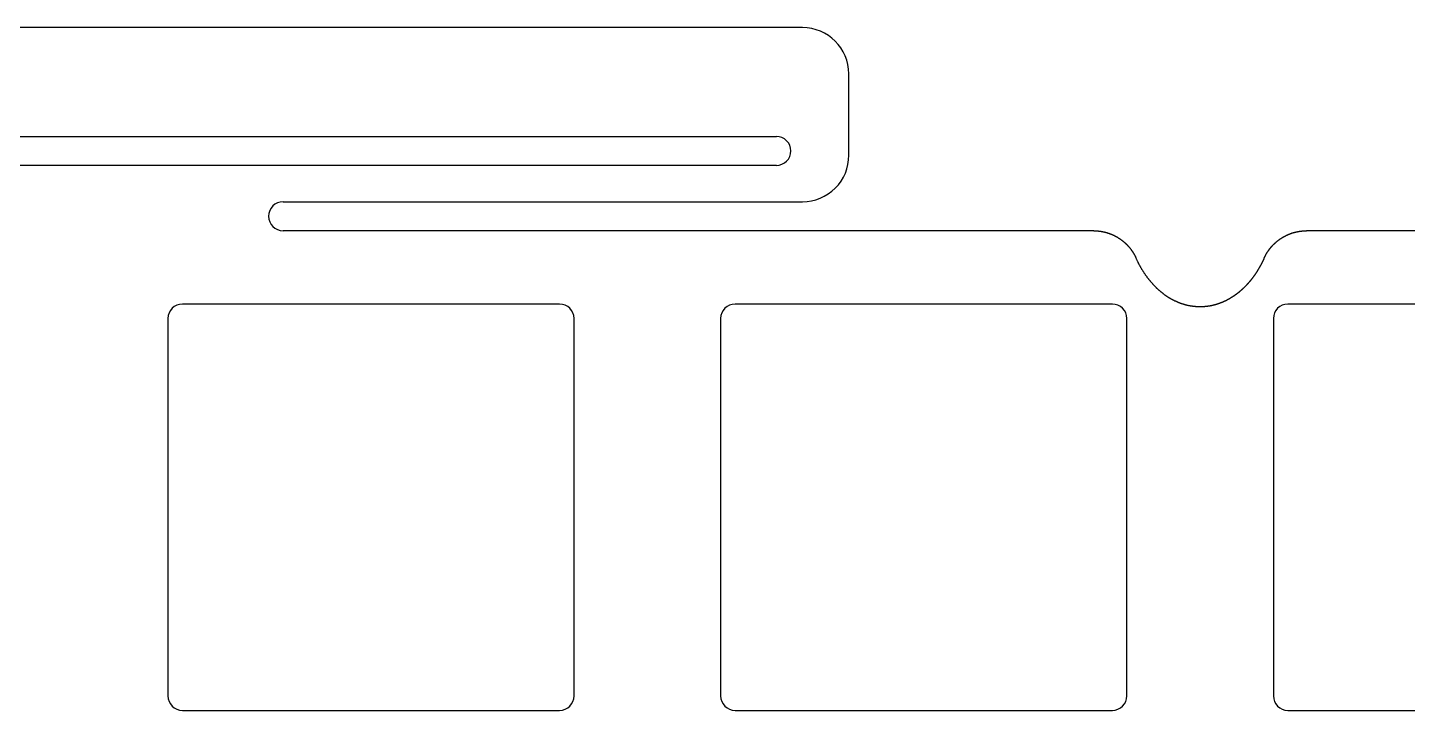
# Model space of a CAD drawing. Header units: millimetres. Extents: x 0 to 286, y -101 to 9.
# Drawn here: x 169.14 to 216.69, y -14.92 to 8.6 of the extents above; entities that cross this region are included whole.
import ezdxf

# ---------------------------------------------------------------- set-up
doc = ezdxf.new("R2010")
doc.units = ezdxf.units.MM
doc.layers.add('Edge.Cuts', color=254, linetype='CONTINUOUS', true_color=0xd0d2cd)

msp = doc.modelspace()

# ---------------------------------------------------------------- linework, layer by layer
at = {"layer": 'Edge.Cuts', "linetype": 'CONTINUOUS'}
for p, q in [((195.8451, 8.6), (149.037303, 8.6)), ((197.445082, 4.2), (197.445082, 7.007589)), ((149.9451, 4.85), (194.9451, 4.85)), ((194.9451, 3.85), (149.9451, 3.85)), ((177.9451, 2.6), (195.845082, 2.6)), ((205.884025, 1.6), (177.9451, 1.6)), ((205.884025, 1.6), (205.895337, 1.59996)), ((205.895337, 1.59996), (205.906648, 1.59984)), ((205.906648, 1.59984), (205.917958, 1.59964)), ((205.917958, 1.59964), (205.929266, 1.59936)), ((205.929266, 1.59936), (205.940572, 1.599)), ((205.940572, 1.599), (205.951876, 1.598561)), ((205.951876, 1.598561), (205.963176, 1.598041)), ((205.963176, 1.598041), (205.974472, 1.597441)), ((205.974472, 1.597441), (205.985763, 1.596762)), ((205.985763, 1.596762), (205.99705, 1.596003)), ((205.99705, 1.596003), (206.008331, 1.595164)), ((206.008331, 1.595164), (206.019606, 1.594245)), ((206.019606, 1.594245), (206.030874, 1.593247)), ((206.030874, 1.593247), (206.042135, 1.592168)), ((206.042135, 1.592168), (206.053389, 1.591011)), ((206.053389, 1.591011), (206.064634, 1.589773)), ((206.064634, 1.589773), (206.07587, 1.588457)), ((206.07587, 1.588457), (206.087096, 1.58706)), ((206.087096, 1.58706), (206.098313, 1.585585)), ((206.098313, 1.585585), (206.109519, 1.58403)), ((206.109519, 1.58403), (206.120714, 1.582396)), ((206.120714, 1.582396), (206.131897, 1.580683)), ((206.131897, 1.580683), (206.143067, 1.578891)), ((206.143067, 1.578891), (206.154225, 1.577019)), ((206.154225, 1.577019), (206.16537, 1.575069)), ((206.16537, 1.575069), (206.1765, 1.57304)), ((206.1765, 1.57304), (206.187616, 1.570933)), ((206.187616, 1.570933), (206.198717, 1.568747)), ((206.198717, 1.568747), (206.204262, 1.567625)), ((206.204262, 1.567625), (206.209802, 1.566482)), ((206.209802, 1.566482), (206.215339, 1.565321)), ((206.215339, 1.565321), (206.220871, 1.56414)), ((206.220871, 1.56414), (206.226399, 1.562939)), ((206.226399, 1.562939), (206.231923, 1.561719)), ((206.231923, 1.561719), (206.237443, 1.560479)), ((206.237443, 1.560479), (206.242958, 1.559219)), ((206.242958, 1.559219), (206.248469, 1.557941)), ((206.248469, 1.557941), (206.253975, 1.556642)), ((206.253975, 1.556642), (206.259477, 1.555325)), ((206.259477, 1.555325), (206.264974, 1.553987)), ((206.264974, 1.553987), (206.270466, 1.552631)), ((206.270466, 1.552631), (206.275953, 1.551255)), ((206.275953, 1.551255), (206.281435, 1.549859)), ((206.281435, 1.549859), (206.286913, 1.548444)), ((206.286913, 1.548444), (206.292385, 1.54701)), ((206.292385, 1.54701), (206.297853, 1.545557)), ((206.297853, 1.545557), (206.303315, 1.544084)), ((206.303315, 1.544084), (206.308772, 1.542592)), ((206.308772, 1.542592), (206.314223, 1.54108)), ((206.314223, 1.54108), (206.31967, 1.53955)), ((206.31967, 1.53955), (206.32511, 1.538)), ((206.32511, 1.538), (206.330546, 1.536431)), ((206.330546, 1.536431), (206.335975, 1.534842)), ((206.335975, 1.534842), (206.341399, 1.533235)), ((206.341399, 1.533235), (206.346818, 1.531608)), ((206.346818, 1.531608), (206.35223, 1.529962)), ((206.35223, 1.529962), (206.357637, 1.528297)), ((206.357637, 1.528297), (206.363038, 1.526613)), ((206.363038, 1.526613), (206.368432, 1.52491)), ((206.368432, 1.52491), (206.373821, 1.523187)), ((206.373821, 1.523187), (206.379204, 1.521446)), ((206.379204, 1.521446), (206.384581, 1.519686)), ((206.384581, 1.519686), (206.38995, 1.517906)), ((206.38995, 1.517906), (206.395315, 1.516108)), ((206.395315, 1.516108), (206.400672, 1.514291)), ((206.400672, 1.514291), (206.406023, 1.512454)), ((206.406023, 1.512454), (206.411367, 1.510599)), ((206.411367, 1.510599), (206.416706, 1.508725)), ((206.416706, 1.508725), (206.422037, 1.506832)), ((206.422037, 1.506832), (206.427362, 1.50492)), ((206.427362, 1.50492), (206.432679, 1.50299)), ((206.432679, 1.50299), (206.437991, 1.50104)), ((206.437991, 1.50104), (206.443294, 1.499072)), ((206.443294, 1.499072), (206.448592, 1.497085)), ((206.448592, 1.497085), (206.453881, 1.49508)), ((206.453881, 1.49508), (206.459165, 1.493055)), ((206.459165, 1.493055), (206.46444, 1.491013)), ((206.46444, 1.491013), (206.469709, 1.488951)), ((206.469709, 1.488951), (206.47497, 1.486871)), ((206.47497, 1.486871), (206.480224, 1.484772)), ((206.480224, 1.484772), (206.485471, 1.482654)), ((206.485471, 1.482654), (206.49071, 1.480518)), ((206.49071, 1.480518), (206.491466, 1.480208)), ((206.491466, 1.480208), (206.501916, 1.475876)), ((206.501916, 1.475876), (206.512334, 1.471471)), ((206.512334, 1.471471), (206.522722, 1.466992)), ((206.522722, 1.466992), (206.533077, 1.46244)), ((206.533077, 1.46244), (206.5434, 1.457815)), ((206.5434, 1.457815), (206.55369, 1.453117)), ((206.55369, 1.453117), (206.563947, 1.448346)), ((206.563947, 1.448346), (206.57417, 1.443503)), ((206.57417, 1.443503), (206.584358, 1.438587)), ((206.584358, 1.438587), (206.594511, 1.4336)), ((206.594511, 1.4336), (206.604629, 1.428541)), ((206.604629, 1.428541), (206.614711, 1.42341)), ((212.490558, 1.426102), (212.495605, 1.428659)), ((212.495605, 1.428659), (212.50066, 1.431197)), ((212.50066, 1.431197), (212.505726, 1.433717)), ((212.505726, 1.433717), (212.510799, 1.436219)), ((212.510799, 1.436219), (212.515882, 1.438704)), ((212.515882, 1.438704), (212.520973, 1.44117)), ((212.520973, 1.44117), (212.526073, 1.443619)), ((212.526073, 1.443619), (212.531182, 1.446049)), ((212.531182, 1.446049), (212.536299, 1.448461)), ((212.536299, 1.448461), (212.541425, 1.450855)), ((212.541425, 1.450855), (212.546559, 1.453231)), ((212.546559, 1.453231), (212.551702, 1.455589)), ((212.551702, 1.455589), (212.556853, 1.457929)), ((212.556853, 1.457929), (212.562012, 1.46025)), ((212.562012, 1.46025), (212.567179, 1.462554)), ((212.567179, 1.462554), (212.572354, 1.464838)), ((212.572354, 1.464838), (212.577538, 1.467105)), ((212.577538, 1.467105), (212.582729, 1.469353)), ((212.582729, 1.469353), (212.587929, 1.471583)), ((212.587929, 1.471583), (212.593136, 1.473795)), ((212.593136, 1.473795), (212.598352, 1.475988)), ((212.598352, 1.475988), (212.603574, 1.478162)), ((212.603574, 1.478162), (212.608805, 1.480319)), ((212.608805, 1.480319), (212.614043, 1.482456)), ((212.614043, 1.482456), (212.619289, 1.484576)), ((212.619289, 1.484576), (212.624542, 1.486676)), ((212.624542, 1.486676), (212.629803, 1.488758)), ((212.629803, 1.488758), (212.635071, 1.490822)), ((212.635071, 1.490822), (212.640346, 1.492867)), ((212.640346, 1.492867), (212.641108, 1.49316)), ((212.641108, 1.49316), (212.651679, 1.497187)), ((212.651679, 1.497187), (212.662278, 1.501139)), ((212.662278, 1.501139), (212.672904, 1.505016)), ((212.672904, 1.505016), (212.683558, 1.508818)), ((212.683558, 1.508818), (212.694239, 1.512544)), ((212.694239, 1.512544), (212.704945, 1.516195)), ((212.704945, 1.516195), (212.715678, 1.51977)), ((212.715678, 1.51977), (212.726435, 1.523269)), ((212.726435, 1.523269), (212.737217, 1.526692)), ((212.737217, 1.526692), (212.748023, 1.530039)), ((212.748023, 1.530039), (212.758852, 1.533309)), ((212.758852, 1.533309), (212.769704, 1.536503)), ((212.769704, 1.536503), (212.780579, 1.53962)), ((212.780579, 1.53962), (212.791476, 1.54266)), ((212.791476, 1.54266), (212.802394, 1.545623)), ((212.802394, 1.545623), (212.813332, 1.548508)), ((212.813332, 1.548508), (212.824291, 1.551316)), ((212.824291, 1.551316), (212.83527, 1.554047)), ((212.83527, 1.554047), (212.846268, 1.5567)), ((212.846268, 1.5567), (212.857284, 1.559275)), ((212.857284, 1.559275), (212.868318, 1.561773)), ((212.868318, 1.561773), (212.87937, 1.564192)), ((212.87937, 1.564192), (212.890439, 1.566533)), ((212.890439, 1.566533), (212.901524, 1.568795)), ((212.901524, 1.568795), (212.912625, 1.57098)), ((212.912625, 1.57098), (212.923741, 1.573085)), ((212.923741, 1.573085), (212.929305, 1.574109)), ((212.929305, 1.574109), (212.934872, 1.575113)), ((212.934872, 1.575113), (212.940443, 1.576097)), ((212.940443, 1.576097), (212.946017, 1.577061)), ((212.946017, 1.577061), (212.951595, 1.578006)), ((212.951595, 1.578006), (212.957176, 1.578931)), ((212.957176, 1.578931), (212.96276, 1.579836)), ((212.96276, 1.579836), (212.968347, 1.580721)), ((212.968347, 1.580721), (212.973938, 1.581587)), ((212.973938, 1.581587), (212.979531, 1.582433)), ((212.979531, 1.582433), (212.985128, 1.583259)), ((212.985128, 1.583259), (212.990727, 1.584065)), ((212.990727, 1.584065), (212.996329, 1.584852)), ((212.996329, 1.584852), (213.001934, 1.585618)), ((213.001934, 1.585618), (213.007542, 1.586365)), ((213.007542, 1.586365), (213.013152, 1.587092)), ((213.013152, 1.587092), (213.018765, 1.587799)), ((213.018765, 1.587799), (213.02438, 1.588487)), ((213.02438, 1.588487), (213.029998, 1.589154)), ((213.029998, 1.589154), (213.035618, 1.589802)), ((213.035618, 1.589802), (213.04124, 1.59043)), ((213.04124, 1.59043), (213.046865, 1.591038)), ((213.046865, 1.591038), (213.052491, 1.591626)), ((213.052491, 1.591626), (213.05812, 1.592194)), ((213.05812, 1.592194), (213.063751, 1.592742)), ((213.063751, 1.592742), (213.069383, 1.59327)), ((213.069383, 1.59327), (213.075018, 1.593779)), ((213.075018, 1.593779), (213.080654, 1.594267)), ((213.080654, 1.594267), (213.086292, 1.594736)), ((213.086292, 1.594736), (213.091931, 1.595184)), ((213.091931, 1.595184), (213.097572, 1.595613)), ((213.097572, 1.595613), (213.103215, 1.596022)), ((213.103215, 1.596022), (213.108859, 1.59641)), ((213.108859, 1.59641), (213.114504, 1.596779)), ((213.114504, 1.596779), (213.12015, 1.597128)), ((213.12015, 1.597128), (213.125798, 1.597457)), ((213.125798, 1.597457), (213.131447, 1.597766)), ((213.131447, 1.597766), (213.137097, 1.598055)), ((213.137097, 1.598055), (213.142748, 1.598323)), ((213.142748, 1.598323), (213.1484, 1.598572)), ((213.1484, 1.598572), (213.154053, 1.598801)), ((213.154053, 1.598801), (213.159707, 1.59901)), ((213.159707, 1.59901), (213.165361, 1.599199)), ((213.165361, 1.599199), (213.171016, 1.599368)), ((213.171016, 1.599368), (213.176671, 1.599517)), ((213.176671, 1.599517), (213.182328, 1.599646)), ((213.182328, 1.599646), (213.187984, 1.599755)), ((213.187984, 1.599755), (213.193641, 1.599844)), ((213.193641, 1.599844), (213.199298, 1.599913)), ((213.199298, 1.599913), (213.204956, 1.599962)), ((213.204956, 1.599962), (213.215975, 1.6)), ((241.1549, 1.6), (213.215975, 1.6)), ((206.614711, 1.42341), (206.624757, 1.418209)), ((206.624757, 1.418209), (206.634766, 1.412936)), ((206.634766, 1.412936), (206.644737, 1.407592)), ((206.644737, 1.407592), (206.65467, 1.402179)), ((206.65467, 1.402179), (206.664565, 1.396695)), ((206.664565, 1.396695), (206.674421, 1.391141)), ((206.674421, 1.391141), (206.684238, 1.385517)), ((206.684238, 1.385517), (206.694014, 1.379824)), ((206.694014, 1.379824), (206.703751, 1.374063)), ((206.703751, 1.374063), (206.713446, 1.368232)), ((206.713446, 1.368232), (206.7231, 1.362333)), ((206.7231, 1.362333), (206.732712, 1.356366)), ((206.732712, 1.356366), (206.742282, 1.350331)), ((206.742282, 1.350331), (206.751809, 1.344228)), ((206.751809, 1.344228), (206.761292, 1.338058)), ((206.761292, 1.338058), (206.770732, 1.331821)), ((206.770732, 1.331821), (206.775436, 1.328678)), ((206.775436, 1.328678), (206.780128, 1.325518)), ((206.780128, 1.325518), (206.784809, 1.322341)), ((206.784809, 1.322341), (206.789479, 1.319148)), ((206.789479, 1.319148), (206.794137, 1.315939)), ((206.794137, 1.315939), (206.798784, 1.312712)), ((206.798784, 1.312712), (206.80342, 1.30947)), ((206.80342, 1.30947), (206.808044, 1.306211)), ((206.808044, 1.306211), (206.812656, 1.302936)), ((206.812656, 1.302936), (206.817258, 1.299644)), ((206.817258, 1.299644), (206.821847, 1.296337)), ((206.821847, 1.296337), (206.826425, 1.293012)), ((206.826425, 1.293012), (206.83099, 1.289672)), ((206.83099, 1.289672), (206.835545, 1.286316)), ((206.835545, 1.286316), (206.840087, 1.282944)), ((206.840087, 1.282944), (206.844617, 1.279555)), ((206.844617, 1.279555), (206.849135, 1.276151)), ((206.849135, 1.276151), (206.853641, 1.27273)), ((206.853641, 1.27273), (206.858135, 1.269294)), ((206.858135, 1.269294), (206.862617, 1.265842)), ((206.862617, 1.265842), (206.867087, 1.262374)), ((206.867087, 1.262374), (206.871544, 1.25889)), ((206.871544, 1.25889), (206.875989, 1.255391)), ((206.875989, 1.255391), (206.880422, 1.251876)), ((206.880422, 1.251876), (206.884842, 1.248345)), ((206.884842, 1.248345), (206.88925, 1.244798)), ((206.88925, 1.244798), (206.893645, 1.241236)), ((206.893645, 1.241236), (206.898027, 1.237659)), ((206.898027, 1.237659), (206.902397, 1.234066)), ((206.902397, 1.234066), (206.906754, 1.230457)), ((206.906754, 1.230457), (206.911098, 1.226833)), ((206.911098, 1.226833), (206.91543, 1.223194)), ((206.91543, 1.223194), (206.919748, 1.21954)), ((206.919748, 1.21954), (206.924054, 1.21587)), ((206.924054, 1.21587), (206.928346, 1.212185)), ((206.928346, 1.212185), (206.932626, 1.208485)), ((206.932626, 1.208485), (206.936892, 1.20477)), ((206.936892, 1.20477), (206.941146, 1.201039)), ((206.941146, 1.201039), (206.945386, 1.197294)), ((206.945386, 1.197294), (206.949613, 1.193534)), ((206.949613, 1.193534), (206.953826, 1.189759)), ((206.953826, 1.189759), (206.958026, 1.185968)), ((206.958026, 1.185968), (206.962213, 1.182164)), ((206.962213, 1.182164), (206.966387, 1.178344)), ((206.966387, 1.178344), (206.970546, 1.174509)), ((206.970546, 1.174509), (206.974692, 1.17066)), ((206.974692, 1.17066), (206.978825, 1.166796)), ((206.978825, 1.166796), (206.982944, 1.162918)), ((206.982944, 1.162918), (206.987049, 1.159025)), ((206.987049, 1.159025), (206.99114, 1.155117)), ((206.99114, 1.155117), (206.995218, 1.151195)), ((206.995218, 1.151195), (206.999282, 1.147259)), ((206.999282, 1.147259), (207.003331, 1.143308)), ((207.003331, 1.143308), (207.007367, 1.139343)), ((207.007367, 1.139343), (207.007948, 1.13877)), ((207.007948, 1.13877), (207.015971, 1.130796)), ((207.015971, 1.130796), (207.023937, 1.122765)), ((207.023937, 1.122765), (207.031846, 1.114678)), ((207.031846, 1.114678), (207.039698, 1.106535)), ((207.039698, 1.106535), (207.047493, 1.098337)), ((207.047493, 1.098337), (207.055229, 1.090083)), ((207.055229, 1.090083), (207.062906, 1.081776)), ((207.062906, 1.081776), (207.070525, 1.073414)), ((207.070525, 1.073414), (207.078084, 1.064999)), ((207.078084, 1.064999), (207.085584, 1.05653)), ((207.085584, 1.05653), (207.093024, 1.048008)), ((207.093024, 1.048008), (207.100404, 1.039434)), ((207.100404, 1.039434), (207.107722, 1.030808)), ((207.107722, 1.030808), (207.11498, 1.02213)), ((207.11498, 1.02213), (207.122176, 1.013401)), ((207.122176, 1.013401), (207.12931, 1.004621)), ((207.12931, 1.004621), (207.136383, 0.995791)), ((207.136383, 0.995791), (207.143392, 0.986911)), ((207.143392, 0.986911), (207.150339, 0.977982)), ((207.150339, 0.977982), (207.157222, 0.969003)), ((207.157222, 0.969003), (207.164042, 0.959977)), ((207.164042, 0.959977), (207.170798, 0.950902)), ((211.925993, 0.946544), (211.929348, 0.951099)), ((211.929348, 0.951099), (211.932719, 0.955642)), ((211.932719, 0.955642), (211.936106, 0.960173)), ((211.936106, 0.960173), (211.939509, 0.964693)), ((211.939509, 0.964693), (211.942928, 0.9692)), ((211.942928, 0.9692), (211.946362, 0.973695)), ((211.946362, 0.973695), (211.949813, 0.978178)), ((211.949813, 0.978178), (211.95328, 0.982649)), ((211.95328, 0.982649), (211.956762, 0.987107)), ((211.956762, 0.987107), (211.96026, 0.991553)), ((211.96026, 0.991553), (211.963774, 0.995987)), ((211.963774, 0.995987), (211.967303, 1.000408)), ((211.967303, 1.000408), (211.970848, 1.004817)), ((211.970848, 1.004817), (211.974409, 1.009213)), ((211.974409, 1.009213), (211.977985, 1.013597)), ((211.977985, 1.013597), (211.981576, 1.017968)), ((211.981576, 1.017968), (211.985183, 1.022326)), ((211.985183, 1.022326), (211.988806, 1.026671)), ((211.988806, 1.026671), (211.992443, 1.031004)), ((211.992443, 1.031004), (211.996096, 1.035324)), ((211.996096, 1.035324), (211.999765, 1.039631)), ((211.999765, 1.039631), (212.003448, 1.043924)), ((212.003448, 1.043924), (212.007147, 1.048205)), ((212.007147, 1.048205), (212.010861, 1.052473)), ((212.010861, 1.052473), (212.01459, 1.056727)), ((212.01459, 1.056727), (212.018333, 1.060969)), ((212.018333, 1.060969), (212.022093, 1.065197)), ((212.022093, 1.065197), (212.025866, 1.069411)), ((212.025866, 1.069411), (212.029655, 1.073613)), ((212.029655, 1.073613), (212.033458, 1.077801)), ((212.033458, 1.077801), (212.037277, 1.081975)), ((212.037277, 1.081975), (212.04111, 1.086136)), ((212.04111, 1.086136), (212.044958, 1.090284)), ((212.044958, 1.090284), (212.04882, 1.094417)), ((212.04882, 1.094417), (212.052697, 1.098537)), ((212.052697, 1.098537), (212.056588, 1.102644)), ((212.056588, 1.102644), (212.060495, 1.106736)), ((212.060495, 1.106736), (212.064415, 1.110815)), ((212.064415, 1.110815), (212.06835, 1.11488)), ((212.06835, 1.11488), (212.072299, 1.118931)), ((212.072299, 1.118931), (212.076263, 1.122968)), ((212.076263, 1.122968), (212.080241, 1.126991)), ((212.080241, 1.126991), (212.084233, 1.131)), ((212.084233, 1.131), (212.088239, 1.134994)), ((212.088239, 1.134994), (212.09226, 1.138975)), ((212.09226, 1.138975), (212.096294, 1.142941)), ((212.096294, 1.142941), (212.100343, 1.146894)), ((212.100343, 1.146894), (212.104405, 1.150831)), ((212.104405, 1.150831), (212.108481, 1.154755)), ((212.108481, 1.154755), (212.112571, 1.158664)), ((212.112571, 1.158664), (212.116676, 1.162558)), ((212.116676, 1.162558), (212.117269, 1.163119)), ((212.117269, 1.163119), (212.12552, 1.170858)), ((212.12552, 1.170858), (212.133825, 1.178538)), ((212.133825, 1.178538), (212.142184, 1.186159)), ((212.142184, 1.186159), (212.150597, 1.193721)), ((212.150597, 1.193721), (212.159063, 1.201223)), ((212.159063, 1.201223), (212.167582, 1.208665)), ((212.167582, 1.208665), (212.176153, 1.216047)), ((212.176153, 1.216047), (212.184776, 1.223368)), ((212.184776, 1.223368), (212.193451, 1.230628)), ((212.193451, 1.230628), (212.202178, 1.237827)), ((212.202178, 1.237827), (212.210955, 1.244963)), ((212.210955, 1.244963), (212.219782, 1.252038)), ((212.219782, 1.252038), (212.228659, 1.25905)), ((212.228659, 1.25905), (212.237586, 1.265999)), ((212.237586, 1.265999), (212.246561, 1.272885)), ((212.246561, 1.272885), (212.255585, 1.279707)), ((212.255585, 1.279707), (212.264658, 1.286466)), ((212.264658, 1.286466), (212.273778, 1.29316)), ((212.273778, 1.29316), (212.282945, 1.29979)), ((212.282945, 1.29979), (212.292159, 1.306354)), ((212.292159, 1.306354), (212.301419, 1.312854)), ((212.301419, 1.312854), (212.310725, 1.319288)), ((212.310725, 1.319288), (212.320076, 1.325656)), ((212.320076, 1.325656), (212.329472, 1.331957)), ((212.329472, 1.331957), (212.338913, 1.338193)), ((212.338913, 1.338193), (212.348397, 1.344361)), ((212.348397, 1.344361), (212.357925, 1.350462)), ((212.357925, 1.350462), (212.367496, 1.356496)), ((212.367496, 1.356496), (212.372297, 1.359487)), ((212.372297, 1.359487), (212.377109, 1.362462)), ((212.377109, 1.362462), (212.381932, 1.365419)), ((212.381932, 1.365419), (212.386765, 1.36836)), ((212.386765, 1.36836), (212.391608, 1.371283)), ((212.391608, 1.371283), (212.396462, 1.374189)), ((212.396462, 1.374189), (212.401325, 1.377078)), ((212.401325, 1.377078), (212.406199, 1.37995)), ((212.406199, 1.37995), (212.411084, 1.382804)), ((212.411084, 1.382804), (212.415978, 1.385642)), ((212.415978, 1.385642), (212.420882, 1.388461)), ((212.420882, 1.388461), (212.425796, 1.391264)), ((212.425796, 1.391264), (212.43072, 1.394049)), ((212.43072, 1.394049), (212.435654, 1.396817)), ((212.435654, 1.396817), (212.440598, 1.399567)), ((212.440598, 1.399567), (212.445551, 1.4023)), ((212.445551, 1.4023), (212.450514, 1.405015)), ((212.450514, 1.405015), (212.455487, 1.407713)), ((212.455487, 1.407713), (212.460469, 1.410393)), ((212.460469, 1.410393), (212.465461, 1.413056)), ((212.465461, 1.413056), (212.470461, 1.4157)), ((212.470461, 1.4157), (212.475472, 1.418328)), ((212.475472, 1.418328), (212.480491, 1.420937)), ((212.480491, 1.420937), (212.48552, 1.423529)), ((212.48552, 1.423529), (212.490558, 1.426102)), ((207.170798, 0.950902), (207.17749, 0.941779)), ((207.17749, 0.941779), (207.184117, 0.932609)), ((207.184117, 0.932609), (207.190679, 0.923393)), ((207.190679, 0.923393), (207.197176, 0.91413)), ((207.197176, 0.91413), (207.200399, 0.909482)), ((207.200399, 0.909482), (207.203607, 0.904822)), ((207.203607, 0.904822), (207.206798, 0.900151)), ((207.206798, 0.900151), (207.209972, 0.895468)), ((207.209972, 0.895468), (207.21313, 0.890775)), ((207.21313, 0.890775), (207.216271, 0.88607)), ((207.216271, 0.88607), (207.219395, 0.881354)), ((207.219395, 0.881354), (207.222503, 0.876627)), ((207.222503, 0.876627), (207.225594, 0.871889)), ((207.225594, 0.871889), (207.228669, 0.86714)), ((207.228669, 0.86714), (207.231726, 0.86238)), ((207.231726, 0.86238), (207.234767, 0.85761)), ((207.234767, 0.85761), (207.237791, 0.852829)), ((207.237791, 0.852829), (207.240798, 0.848037)), ((207.240798, 0.848037), (207.243788, 0.843234)), ((207.243788, 0.843234), (207.246761, 0.838421)), ((207.246761, 0.838421), (207.249716, 0.833598)), ((207.249716, 0.833598), (207.252655, 0.828764)), ((207.252655, 0.828764), (207.255577, 0.82392)), ((207.255577, 0.82392), (207.258482, 0.819065)), ((207.258482, 0.819065), (207.261369, 0.8142)), ((207.261369, 0.8142), (207.264239, 0.809325)), ((207.264239, 0.809325), (207.267092, 0.80444)), ((207.267092, 0.80444), (207.269928, 0.799545)), ((207.269928, 0.799545), (207.272746, 0.79464)), ((207.272746, 0.79464), (207.275547, 0.789724)), ((207.275547, 0.789724), (207.278331, 0.784799)), ((207.278331, 0.784799), (207.281097, 0.779864)), ((207.281097, 0.779864), (207.283846, 0.77492)), ((207.283846, 0.77492), (207.286577, 0.769965)), ((207.286577, 0.769965), (207.289291, 0.765002)), ((207.289291, 0.765002), (207.291987, 0.760028)), ((207.291987, 0.760028), (207.294665, 0.755045)), ((207.294665, 0.755045), (207.297326, 0.750052)), ((207.297326, 0.750052), (207.299969, 0.745051)), ((207.299969, 0.745051), (207.302595, 0.740039)), ((207.302595, 0.740039), (207.305203, 0.735019)), ((207.305203, 0.735019), (207.307793, 0.729989)), ((207.307793, 0.729989), (207.310365, 0.724951)), ((207.310365, 0.724951), (207.31292, 0.719903)), ((207.31292, 0.719903), (207.315456, 0.714846)), ((207.315456, 0.714846), (207.317975, 0.70978)), ((207.317975, 0.70978), (207.320475, 0.704705)), ((207.320475, 0.704705), (207.322958, 0.699621)), ((207.322958, 0.699621), (207.325423, 0.694529)), ((207.325423, 0.694529), (207.32787, 0.689428)), ((207.32787, 0.689428), (207.330298, 0.684319)), ((207.330298, 0.684319), (207.332709, 0.6792)), ((207.332709, 0.6792), (207.335102, 0.674074)), ((207.335102, 0.674074), (207.337476, 0.668938)), ((207.337476, 0.668938), (207.342049, 0.658912)), ((207.345651, 0.650965), (207.342049, 0.658912)), ((207.353038, 0.634811), (207.345651, 0.650965)), ((207.360483, 0.618723), (207.353038, 0.634811)), ((207.367984, 0.602702), (207.360483, 0.618723)), ((207.375542, 0.586747), (207.367984, 0.602702)), ((207.383157, 0.57086), (207.375542, 0.586747)), ((207.390827, 0.555042), (207.383157, 0.57086)), ((207.398553, 0.539292), (207.390827, 0.555042)), ((207.406334, 0.52361), (207.398553, 0.539292)), ((207.414169, 0.507999), (207.406334, 0.52361)), ((207.422058, 0.492457), (207.414169, 0.507999)), ((207.430001, 0.476985), (207.422058, 0.492457)), ((207.437998, 0.461584), (207.430001, 0.476985)), ((211.669808, 0.476622), (211.665809, 0.468902)), ((211.673791, 0.484356), (211.669808, 0.476622)), ((211.677763, 0.492112), (211.673791, 0.484356)), ((211.681719, 0.499881), (211.677763, 0.492112)), ((211.685664, 0.507671), (211.681719, 0.499881)), ((211.689593, 0.515476), (211.685664, 0.507671)), ((211.69351, 0.523301), (211.689593, 0.515476)), ((211.697412, 0.531139), (211.69351, 0.523301)), ((211.701302, 0.538999), (211.697412, 0.531139)), ((211.705176, 0.546873), (211.701302, 0.538999)), ((211.709038, 0.554767), (211.705176, 0.546873)), ((211.712884, 0.562675), (211.709038, 0.554767)), ((211.716718, 0.570603), (211.712884, 0.562675)), ((211.720537, 0.578545), (211.716718, 0.570603)), ((211.724343, 0.586508), (211.720537, 0.578545)), ((211.728133, 0.594484), (211.724343, 0.586508)), ((211.731911, 0.60248), (211.728133, 0.594484)), ((211.735673, 0.61049), (211.731911, 0.60248)), ((211.739423, 0.61852), (211.735673, 0.61049)), ((211.743157, 0.626564), (211.739423, 0.61852)), ((211.746878, 0.634628), (211.743157, 0.626564)), ((211.750583, 0.642705), (211.746878, 0.634628)), ((211.754275, 0.650802), (211.750583, 0.642705)), ((211.757951, 0.658912), (211.754275, 0.650802)), ((211.757951, 0.658912), (211.762646, 0.669203)), ((211.762646, 0.669203), (211.767413, 0.679461)), ((211.767413, 0.679461), (211.772253, 0.689685)), ((211.772253, 0.689685), (211.777165, 0.699875)), ((211.777165, 0.699875), (211.782149, 0.71003)), ((211.782149, 0.71003), (211.787204, 0.720149)), ((211.787204, 0.720149), (211.792332, 0.730232)), ((211.792332, 0.730232), (211.79753, 0.740279)), ((211.79753, 0.740279), (211.802799, 0.750288)), ((211.802799, 0.750288), (211.808139, 0.760261)), ((211.808139, 0.760261), (211.813549, 0.770195)), ((211.813549, 0.770195), (211.81903, 0.780091)), ((211.81903, 0.780091), (211.82458, 0.789949)), ((211.82458, 0.789949), (211.8302, 0.799766)), ((211.8302, 0.799766), (211.835889, 0.809544)), ((211.835889, 0.809544), (211.841648, 0.819282)), ((211.841648, 0.819282), (211.847475, 0.828979)), ((211.847475, 0.828979), (211.85337, 0.838634)), ((211.85337, 0.838634), (211.859334, 0.848248)), ((211.859334, 0.848248), (211.865366, 0.857819)), ((211.865366, 0.857819), (211.871465, 0.867347)), ((211.871465, 0.867347), (211.877632, 0.876832)), ((211.877632, 0.876832), (211.883865, 0.886274)), ((211.883865, 0.886274), (211.890165, 0.895671)), ((211.890165, 0.895671), (211.896532, 0.905024)), ((211.896532, 0.905024), (211.902964, 0.914331)), ((211.902964, 0.914331), (211.909463, 0.923593)), ((211.909463, 0.923593), (211.916026, 0.932808)), ((211.916026, 0.932808), (211.919332, 0.937398)), ((211.919332, 0.937398), (211.922655, 0.941977)), ((211.922655, 0.941977), (211.925993, 0.946544)), ((207.446047, 0.446255), (207.437998, 0.461584)), ((207.454149, 0.430996), (207.446047, 0.446255)), ((207.462303, 0.41581), (207.454149, 0.430996)), ((207.470509, 0.400695), (207.462303, 0.41581)), ((207.478766, 0.385653), (207.470509, 0.400695)), ((207.487074, 0.370684), (207.478766, 0.385653)), ((207.495433, 0.355788), (207.487074, 0.370684)), ((207.503842, 0.340965), (207.495433, 0.355788)), ((207.512301, 0.326216), (207.503842, 0.340965)), ((207.520809, 0.311542), (207.512301, 0.326216)), ((207.529367, 0.296941), (207.520809, 0.311542)), ((207.537973, 0.282415), (207.529367, 0.296941)), ((207.546628, 0.267963), (207.537973, 0.282415)), ((207.55533, 0.253586), (207.546628, 0.267963)), ((207.564081, 0.239285), (207.55533, 0.253586)), ((207.572878, 0.225059), (207.564081, 0.239285)), ((207.581723, 0.210909), (207.572878, 0.225059)), ((207.590614, 0.196834), (207.581723, 0.210909)), ((207.599552, 0.182836), (207.590614, 0.196834)), ((207.608535, 0.168913), (207.599552, 0.182836)), ((207.617565, 0.155067), (207.608535, 0.168913)), ((207.626639, 0.141298), (207.617565, 0.155067)), ((207.635759, 0.127605), (207.626639, 0.141298)), ((207.644923, 0.113989), (207.635759, 0.127605)), ((207.654131, 0.100449), (207.644923, 0.113989)), ((207.663384, 0.086987), (207.654131, 0.100449)), ((207.67268, 0.073602), (207.663384, 0.086987)), ((207.68202, 0.060294), (207.67268, 0.073602)), ((207.691402, 0.047063), (207.68202, 0.060294)), ((207.700828, 0.03391), (207.691402, 0.047063)), ((207.710296, 0.020834), (207.700828, 0.03391)), ((207.719807, 0.007836), (207.710296, 0.020834)), ((207.729359, -0.005084), (207.719807, 0.007836)), ((211.37833, 0.005277), (211.37355, -0.001194)), ((211.383101, 0.01177), (211.37833, 0.005277)), ((211.387861, 0.018282), (211.383101, 0.01177)), ((211.392612, 0.024815), (211.387861, 0.018282)), ((211.397351, 0.031366), (211.392612, 0.024815)), ((211.402082, 0.03794), (211.397351, 0.031366)), ((211.406801, 0.044531), (211.402082, 0.03794)), ((211.41151, 0.051144), (211.406801, 0.044531)), ((211.416208, 0.057774), (211.41151, 0.051144)), ((211.420897, 0.064427), (211.416208, 0.057774)), ((211.425574, 0.071098), (211.420897, 0.064427)), ((211.430242, 0.07779), (211.425574, 0.071098)), ((211.434897, 0.0845), (211.430242, 0.07779)), ((211.439544, 0.091232), (211.434897, 0.0845)), ((211.444178, 0.097982), (211.439544, 0.091232)), ((211.448803, 0.104753), (211.444178, 0.097982)), ((211.453416, 0.111543), (211.448803, 0.104753)), ((211.45802, 0.118354), (211.453416, 0.111543)), ((211.462611, 0.125182), (211.45802, 0.118354)), ((211.467192, 0.132032), (211.462611, 0.125182)), ((211.471762, 0.1389), (211.467192, 0.132032)), ((211.476322, 0.14579), (211.471762, 0.1389)), ((211.480869, 0.152697), (211.476322, 0.14579)), ((211.485407, 0.159626), (211.480869, 0.152697)), ((211.489932, 0.166572), (211.485407, 0.159626)), ((211.494447, 0.17354), (211.489932, 0.166572)), ((211.49895, 0.180526), (211.494447, 0.17354)), ((211.503443, 0.187533), (211.49895, 0.180526)), ((211.507923, 0.194557), (211.503443, 0.187533)), ((211.512394, 0.201603), (211.507923, 0.194557)), ((211.516851, 0.208667), (211.512394, 0.201603)), ((211.521299, 0.215752), (211.516851, 0.208667)), ((211.525734, 0.222854), (211.521299, 0.215752)), ((211.530158, 0.229978), (211.525734, 0.222854)), ((211.53457, 0.237119), (211.530158, 0.229978)), ((211.539845, 0.245708), (211.53457, 0.237119)), ((211.544227, 0.252884), (211.539845, 0.245708)), ((211.548594, 0.260075), (211.544227, 0.252884)), ((211.552951, 0.267288), (211.548594, 0.260075)), ((211.557294, 0.274516), (211.552951, 0.267288)), ((211.561627, 0.281767), (211.557294, 0.274516)), ((211.565945, 0.289032), (211.561627, 0.281767)), ((211.570254, 0.296319), (211.565945, 0.289032)), ((211.574547, 0.303621), (211.570254, 0.296319)), ((211.578831, 0.310945), (211.574547, 0.303621)), ((211.583099, 0.318284), (211.578831, 0.310945)), ((211.587358, 0.325645), (211.583099, 0.318284)), ((211.591601, 0.33302), (211.587358, 0.325645)), ((211.595835, 0.340418), (211.591601, 0.33302)), ((211.600053, 0.347829), (211.595835, 0.340418)), ((211.604261, 0.355263), (211.600053, 0.347829)), ((211.608454, 0.362712), (211.604261, 0.355263)), ((211.612636, 0.370182), (211.608454, 0.362712)), ((211.616804, 0.377666), (211.612636, 0.370182)), ((211.620961, 0.385173), (211.616804, 0.377666)), ((211.625102, 0.392693), (211.620961, 0.385173)), ((211.629233, 0.400236), (211.625102, 0.392693)), ((211.633349, 0.407792), (211.629233, 0.400236)), ((211.637453, 0.415371), (211.633349, 0.407792)), ((211.641543, 0.422963), (211.637453, 0.415371)), ((211.645622, 0.430577), (211.641543, 0.422963)), ((211.649685, 0.438205), (211.645622, 0.430577)), ((211.653737, 0.445855), (211.649685, 0.438205)), ((211.657774, 0.453518), (211.653737, 0.445855)), ((211.661799, 0.461203), (211.657774, 0.453518)), ((211.665809, 0.468902), (211.661799, 0.461203)), ((207.738953, -0.017927), (207.729359, -0.005084)), ((207.748589, -0.030692), (207.738953, -0.017927)), ((207.758265, -0.043379), (207.748589, -0.030692)), ((207.767983, -0.055988), (207.758265, -0.043379)), ((207.777741, -0.068519), (207.767983, -0.055988)), ((207.787539, -0.080973), (207.777741, -0.068519)), ((207.797378, -0.093348), (207.787539, -0.080973)), ((207.807257, -0.105645), (207.797378, -0.093348)), ((207.817175, -0.117865), (207.807257, -0.105645)), ((207.827132, -0.130006), (207.817175, -0.117865)), ((207.834579, -0.139004), (207.827132, -0.130006)), ((207.844588, -0.15099), (207.834579, -0.139004)), ((207.854635, -0.162896), (207.844588, -0.15099)), ((207.864719, -0.174722), (207.854635, -0.162896)), ((207.874839, -0.186467), (207.864719, -0.174722)), ((207.884994, -0.198132), (207.874839, -0.186467)), ((207.895185, -0.209716), (207.884994, -0.198132)), ((207.905411, -0.221219), (207.895185, -0.209716)), ((207.915672, -0.232641), (207.905411, -0.221219)), ((207.925966, -0.243981), (207.915672, -0.232641)), ((207.936294, -0.25524), (207.925966, -0.243981)), ((207.946655, -0.266418), (207.936294, -0.25524)), ((207.95705, -0.277513), (207.946655, -0.266418)), ((207.967476, -0.288527), (207.95705, -0.277513)), ((207.977935, -0.299458), (207.967476, -0.288527)), ((207.988425, -0.310307), (207.977935, -0.299458)), ((207.998947, -0.321074), (207.988425, -0.310307)), ((208.0095, -0.331759), (207.998947, -0.321074)), ((208.020083, -0.342361), (208.0095, -0.331759)), ((208.030696, -0.35288), (208.020083, -0.342361)), ((208.041339, -0.363317), (208.030696, -0.35288)), ((208.052012, -0.373671), (208.041339, -0.363317)), ((208.062713, -0.383942), (208.052012, -0.373671)), ((208.073444, -0.39413), (208.062713, -0.383942)), ((208.084203, -0.404235), (208.073444, -0.39413)), ((208.09499, -0.414258), (208.084203, -0.404235)), ((208.105805, -0.424197), (208.09499, -0.414258)), ((208.116647, -0.434054), (208.105805, -0.424197)), ((208.127517, -0.443827), (208.116647, -0.434054)), ((208.138414, -0.453518), (208.127517, -0.443827)), ((208.149337, -0.463125), (208.138414, -0.453518)), ((208.160286, -0.47265), (208.149337, -0.463125)), ((208.171262, -0.482091), (208.160286, -0.47265)), ((210.939911, -0.472481), (210.934413, -0.477223)), ((210.9454, -0.467721), (210.939911, -0.472481)), ((210.950883, -0.462938), (210.9454, -0.467721)), ((210.956358, -0.458137), (210.950883, -0.462938)), ((210.961828, -0.453313), (210.956358, -0.458137)), ((210.967289, -0.44847), (210.961828, -0.453313)), ((210.972745, -0.443605), (210.967289, -0.44847)), ((210.978192, -0.438722), (210.972745, -0.443605)), ((210.983634, -0.433816), (210.978192, -0.438722)), ((210.989066, -0.428891), (210.983634, -0.433816)), ((210.994494, -0.423944), (210.989066, -0.428891)), ((210.999912, -0.418978), (210.994494, -0.423944)), ((211.005325, -0.41399), (210.999912, -0.418978)), ((211.010729, -0.408983), (211.005325, -0.41399)), ((211.016128, -0.403953), (211.010729, -0.408983)), ((211.021517, -0.398906), (211.016128, -0.403953)), ((211.026901, -0.393835), (211.021517, -0.398906)), ((211.032275, -0.388746), (211.026901, -0.393835)), ((211.037644, -0.383635), (211.032275, -0.388746)), ((211.043003, -0.378505), (211.037644, -0.383635)), ((211.048357, -0.373352), (211.043003, -0.378505)), ((211.053702, -0.368181), (211.048357, -0.373352)), ((211.059041, -0.362987), (211.053702, -0.368181)), ((211.06437, -0.357775), (211.059041, -0.362987)), ((211.069693, -0.352541), (211.06437, -0.357775)), ((211.075007, -0.347288), (211.069693, -0.352541)), ((211.080315, -0.342012), (211.075007, -0.347288)), ((211.085613, -0.336718), (211.080315, -0.342012)), ((211.090906, -0.331401), (211.085613, -0.336718)), ((211.096188, -0.326066), (211.090906, -0.331401)), ((211.101465, -0.320708), (211.096188, -0.326066)), ((211.106732, -0.315332), (211.101465, -0.320708)), ((211.111993, -0.309933), (211.106732, -0.315332)), ((211.117243, -0.304516), (211.111993, -0.309933)), ((211.122488, -0.299077), (211.117243, -0.304516)), ((211.127723, -0.293619), (211.122488, -0.299077)), ((211.132951, -0.288138), (211.127723, -0.293619)), ((211.13817, -0.282639), (211.132951, -0.288138)), ((211.143382, -0.277118), (211.13817, -0.282639)), ((211.148584, -0.271578), (211.143382, -0.277118)), ((211.15378, -0.266015), (211.148584, -0.271578)), ((211.158965, -0.260435), (211.15378, -0.266015)), ((211.164144, -0.254831), (211.158965, -0.260435)), ((211.169312, -0.24921), (211.164144, -0.254831)), ((211.174475, -0.243566), (211.169312, -0.24921)), ((211.179626, -0.237903), (211.174475, -0.243566)), ((211.184772, -0.232218), (211.179626, -0.237903)), ((211.189906, -0.226515), (211.184772, -0.232218)), ((211.195034, -0.220789), (211.189906, -0.226515)), ((211.200152, -0.215045), (211.195034, -0.220789)), ((211.205263, -0.209279), (211.200152, -0.215045)), ((211.210363, -0.203494), (211.205263, -0.209279)), ((211.215456, -0.197687), (211.210363, -0.203494)), ((211.220539, -0.191861), (211.215456, -0.197687)), ((211.225614, -0.186013), (211.220539, -0.191861)), ((211.230679, -0.180147), (211.225614, -0.186013)), ((211.235737, -0.174258), (211.230679, -0.180147)), ((211.240784, -0.168352), (211.235737, -0.174258)), ((211.245824, -0.162422), (211.240784, -0.168352)), ((211.250853, -0.156475), (211.245824, -0.162422)), ((211.255875, -0.150505), (211.250853, -0.156475)), ((211.260886, -0.144517), (211.255875, -0.150505)), ((211.265889, -0.138507), (211.260886, -0.144517)), ((211.270882, -0.132478), (211.265889, -0.138507)), ((211.275867, -0.126427), (211.270882, -0.132478)), ((211.280841, -0.120358), (211.275867, -0.126427)), ((211.285808, -0.114267), (211.280841, -0.120358)), ((211.290763, -0.108157), (211.285808, -0.114267)), ((211.295711, -0.102025), (211.290763, -0.108157)), ((211.300647, -0.095876), (211.295711, -0.102025)), ((211.305576, -0.089703), (211.300647, -0.095876)), ((211.310494, -0.083513), (211.305576, -0.089703)), ((211.315403, -0.077301), (211.310494, -0.083513)), ((211.320302, -0.07107), (211.315403, -0.077301)), ((211.325192, -0.064817), (211.320302, -0.07107)), ((211.330072, -0.058546), (211.325192, -0.064817)), ((211.334943, -0.052253), (211.330072, -0.058546)), ((211.339802, -0.045942), (211.334943, -0.052253)), ((211.344654, -0.039609), (211.339802, -0.045942)), ((211.349494, -0.033258), (211.344654, -0.039609)), ((211.354326, -0.026884), (211.349494, -0.033258)), ((211.359146, -0.020493), (211.354326, -0.026884)), ((211.363958, -0.014079), (211.359146, -0.020493)), ((211.368758, -0.007648), (211.363958, -0.014079)), ((211.37355, -0.001194), (211.368758, -0.007648)), ((187.475, -0.925), (174.475, -0.925)), ((206.525, -0.925), (193.525, -0.925)), ((208.182263, -0.49145), (208.171262, -0.482091)), ((208.19329, -0.500725), (208.182263, -0.49145)), ((208.204342, -0.509918), (208.19329, -0.500725)), ((208.215419, -0.519027), (208.204342, -0.509918)), ((208.226521, -0.528054), (208.215419, -0.519027)), ((208.237647, -0.536998), (208.226521, -0.528054)), ((208.248798, -0.545859), (208.237647, -0.536998)), ((208.259972, -0.554637), (208.248798, -0.545859)), ((208.27117, -0.563333), (208.259972, -0.554637)), ((208.282392, -0.571946), (208.27117, -0.563333)), ((208.293637, -0.580476), (208.282392, -0.571946)), ((208.304905, -0.588924), (208.293637, -0.580476)), ((208.316196, -0.597289), (208.304905, -0.588924)), ((208.32751, -0.605572), (208.316196, -0.597289)), ((208.338846, -0.613772), (208.32751, -0.605572)), ((208.350205, -0.62189), (208.338846, -0.613772)), ((208.361585, -0.629926), (208.350205, -0.62189)), ((208.372988, -0.63788), (208.361585, -0.629926)), ((208.384412, -0.645752), (208.372988, -0.63788)), ((208.395858, -0.653541), (208.384412, -0.645752)), ((208.407326, -0.661249), (208.395858, -0.653541)), ((208.418814, -0.668875), (208.407326, -0.661249)), ((208.430324, -0.67642), (208.418814, -0.668875)), ((208.441855, -0.683882), (208.430324, -0.67642)), ((208.453406, -0.691264), (208.441855, -0.683882)), ((208.464978, -0.698563), (208.453406, -0.691264)), ((208.476571, -0.705782), (208.464978, -0.698563)), ((208.488184, -0.712919), (208.476571, -0.705782)), ((208.499818, -0.719975), (208.488184, -0.712919)), ((208.511471, -0.72695), (208.499818, -0.719975)), ((208.523145, -0.733844), (208.511471, -0.72695)), ((208.530918, -0.738383), (208.523145, -0.733844)), ((208.542607, -0.745132), (208.530918, -0.738383)), ((208.554314, -0.751799), (208.542607, -0.745132)), ((208.566037, -0.758383), (208.554314, -0.751799)), ((208.577778, -0.764886), (208.566037, -0.758383)), ((208.589534, -0.771306), (208.577778, -0.764886)), ((208.601307, -0.777644), (208.589534, -0.771306)), ((208.613096, -0.7839), (208.601307, -0.777644)), ((208.6249, -0.790074), (208.613096, -0.7839)), ((208.636719, -0.796166), (208.6249, -0.790074)), ((208.648554, -0.802176), (208.636719, -0.796166)), ((208.660403, -0.808104), (208.648554, -0.802176)), ((208.672267, -0.813949), (208.660403, -0.808104)), ((208.684144, -0.819713), (208.672267, -0.813949)), ((208.696036, -0.825395), (208.684144, -0.819713)), ((208.707941, -0.830995), (208.696036, -0.825395)), ((208.719859, -0.836512), (208.707941, -0.830995)), ((208.731791, -0.841948), (208.719859, -0.836512)), ((208.743735, -0.847302), (208.731791, -0.841948)), ((208.755692, -0.852575), (208.743735, -0.847302)), ((208.767662, -0.857765), (208.755692, -0.852575)), ((208.779643, -0.862874), (208.767662, -0.857765)), ((208.791637, -0.867901), (208.779643, -0.862874)), ((208.803642, -0.872846), (208.791637, -0.867901)), ((208.815658, -0.87771), (208.803642, -0.872846)), ((208.827686, -0.882492), (208.815658, -0.87771)), ((208.839725, -0.887193), (208.827686, -0.882492)), ((208.851775, -0.891812), (208.839725, -0.887193)), ((208.863835, -0.89635), (208.851775, -0.891812)), ((208.875906, -0.900806), (208.863835, -0.89635)), ((208.887986, -0.905181), (208.875906, -0.900806)), ((208.900077, -0.909475), (208.887986, -0.905181)), ((208.912178, -0.913687), (208.900077, -0.909475)), ((208.924289, -0.917819), (208.912178, -0.913687)), ((208.936409, -0.921869), (208.924289, -0.917819)), ((208.948538, -0.925838), (208.936409, -0.921869)), ((208.960676, -0.929726), (208.948538, -0.925838)), ((208.972824, -0.933533), (208.960676, -0.929726)), ((208.98498, -0.93726), (208.972824, -0.933533)), ((208.997145, -0.940905), (208.98498, -0.93726)), ((209.009318, -0.94447), (208.997145, -0.940905)), ((209.0215, -0.947954), (209.009318, -0.94447)), ((209.03369, -0.951357), (209.0215, -0.947954)), ((210.069582, -0.950446), (210.063469, -0.952133)), ((210.075688, -0.948741), (210.069582, -0.950446)), ((210.081796, -0.947015), (210.075688, -0.948741)), ((210.087897, -0.945269), (210.081796, -0.947015)), ((210.094, -0.943502), (210.087897, -0.945269)), ((210.100097, -0.941717), (210.094, -0.943502)), ((210.106195, -0.939909), (210.100097, -0.941717)), ((210.112287, -0.938083), (210.106195, -0.939909)), ((210.118381, -0.936235), (210.112287, -0.938083)), ((210.124467, -0.934369), (210.118381, -0.936235)), ((210.130556, -0.932481), (210.124467, -0.934369)), ((210.136638, -0.930574), (210.130556, -0.932481)), ((210.142722, -0.928646), (210.136638, -0.930574)), ((210.148799, -0.926698), (210.142722, -0.928646)), ((210.154878, -0.924729), (210.148799, -0.926698)), ((210.160949, -0.922741), (210.154878, -0.924729)), ((210.167023, -0.920732), (210.160949, -0.922741)), ((210.17309, -0.918704), (210.167023, -0.920732)), ((210.179159, -0.916654), (210.17309, -0.918704)), ((210.18522, -0.914585), (210.179159, -0.916654)), ((210.191284, -0.912494), (210.18522, -0.914585)), ((210.19734, -0.910385), (210.191284, -0.912494)), ((210.203399, -0.908254), (210.19734, -0.910385)), ((210.20945, -0.906104), (210.203399, -0.908254)), ((210.215503, -0.903932), (210.20945, -0.906104)), ((210.221548, -0.901741), (210.215503, -0.903932)), ((210.227596, -0.899529), (210.221548, -0.901741)), ((210.233636, -0.897297), (210.227596, -0.899529)), ((210.239678, -0.895044), (210.233636, -0.897297)), ((210.245713, -0.892772), (210.239678, -0.895044)), ((210.25175, -0.890478), (210.245713, -0.892772)), ((210.257779, -0.888165), (210.25175, -0.890478)), ((210.26381, -0.885831), (210.257779, -0.888165)), ((210.269834, -0.883477), (210.26381, -0.885831)), ((210.275859, -0.881101), (210.269834, -0.883477)), ((210.281877, -0.878707), (210.275859, -0.881101)), ((210.287897, -0.876291), (210.281877, -0.878707)), ((210.293909, -0.873856), (210.287897, -0.876291)), ((210.299923, -0.871398), (210.293909, -0.873856)), ((210.305929, -0.868922), (210.299923, -0.871398)), ((210.311937, -0.866424), (210.305929, -0.868922)), ((210.317937, -0.863907), (210.311937, -0.866424)), ((210.323939, -0.861368), (210.317937, -0.863907)), ((210.329933, -0.85881), (210.323939, -0.861368)), ((210.335929, -0.85623), (210.329933, -0.85881)), ((210.341917, -0.853631), (210.335929, -0.85623)), ((210.347907, -0.85101), (210.341917, -0.853631)), ((210.353889, -0.84837), (210.347907, -0.85101)), ((210.359872, -0.845708), (210.353889, -0.84837)), ((210.365848, -0.843027), (210.359872, -0.845708)), ((210.371825, -0.840324), (210.365848, -0.843027)), ((210.377794, -0.837602), (210.371825, -0.840324)), ((210.383765, -0.834858), (210.377794, -0.837602)), ((210.389727, -0.832095), (210.383765, -0.834858)), ((210.395691, -0.829309), (210.389727, -0.832095)), ((210.401647, -0.826505), (210.395691, -0.829309)), ((210.407605, -0.823679), (210.401647, -0.826505)), ((210.413554, -0.820834), (210.407605, -0.823679)), ((210.419505, -0.817966), (210.413554, -0.820834)), ((210.425447, -0.815079), (210.419505, -0.817966)), ((210.431391, -0.81217), (210.425447, -0.815079)), ((210.437326, -0.809243), (210.431391, -0.81217)), ((210.443263, -0.806292), (210.437326, -0.809243)), ((210.449191, -0.803324), (210.443263, -0.806292)), ((210.455121, -0.800332), (210.449191, -0.803324)), ((210.461042, -0.797322), (210.455121, -0.800332)), ((210.466965, -0.794289), (210.461042, -0.797322)), ((210.472879, -0.791238), (210.466965, -0.794289)), ((210.478794, -0.788164), (210.472879, -0.791238)), ((210.4847, -0.785071), (210.478794, -0.788164)), ((210.490608, -0.781955), (210.4847, -0.785071)), ((210.496507, -0.778822), (210.490608, -0.781955)), ((210.502407, -0.775665), (210.496507, -0.778822)), ((210.508298, -0.77249), (210.502407, -0.775665)), ((210.514191, -0.769291), (210.508298, -0.77249)), ((210.520074, -0.766075), (210.514191, -0.769291)), ((210.525959, -0.762835), (210.520074, -0.766075)), ((210.531834, -0.759577), (210.525959, -0.762835)), ((210.537711, -0.756296), (210.531834, -0.759577)), ((210.543579, -0.752997), (210.537711, -0.756296)), ((210.549447, -0.749674), (210.543579, -0.752997)), ((210.555306, -0.746334), (210.549447, -0.749674)), ((210.561167, -0.742969), (210.555306, -0.746334)), ((210.567018, -0.739588), (210.561167, -0.742969)), ((210.57287, -0.736182), (210.567018, -0.739588)), ((210.578712, -0.732759), (210.57287, -0.736182)), ((210.584555, -0.729312), (210.578712, -0.732759)), ((210.590389, -0.725847), (210.584555, -0.729312)), ((210.596224, -0.722358), (210.590389, -0.725847)), ((210.602049, -0.718852), (210.596224, -0.722358)), ((210.607875, -0.715322), (210.602049, -0.718852)), ((210.613691, -0.711775), (210.607875, -0.715322)), ((210.619508, -0.708203), (210.613691, -0.711775)), ((210.625315, -0.704614), (210.619508, -0.708203)), ((210.631123, -0.701001), (210.625315, -0.704614)), ((210.636921, -0.697371), (210.631123, -0.701001)), ((210.64272, -0.693716), (210.636921, -0.697371)), ((210.648508, -0.690044), (210.64272, -0.693716)), ((210.654297, -0.686348), (210.648508, -0.690044)), ((210.660076, -0.682635), (210.654297, -0.686348)), ((210.665856, -0.678898), (210.660076, -0.682635)), ((210.671625, -0.675143), (210.665856, -0.678898)), ((210.677395, -0.671364), (210.671625, -0.675143)), ((210.683154, -0.667568), (210.677395, -0.671364)), ((210.688914, -0.663747), (210.683154, -0.667568)), ((210.694663, -0.65991), (210.688914, -0.663747)), ((210.700413, -0.656048), (210.694663, -0.65991)), ((210.706152, -0.652169), (210.700413, -0.656048)), ((210.711891, -0.648266), (210.706152, -0.652169)), ((210.717621, -0.644346), (210.711891, -0.648266)), ((210.723349, -0.640401), (210.717621, -0.644346)), ((210.729068, -0.636439), (210.723349, -0.640401)), ((210.734786, -0.632453), (210.729068, -0.636439)), ((210.740494, -0.62845), (210.734786, -0.632453)), ((210.746201, -0.624423), (210.740494, -0.62845)), ((210.751898, -0.620378), (210.746201, -0.624423)), ((210.757594, -0.61631), (210.751898, -0.620378)), ((210.76328, -0.612224), (210.757594, -0.61631)), ((210.768965, -0.608114), (210.76328, -0.612224)), ((210.774639, -0.603987), (210.768965, -0.608114)), ((210.777867, -0.601628), (210.774639, -0.603987)), ((210.783543, -0.597461), (210.777867, -0.601628)), ((210.789211, -0.593276), (210.783543, -0.597461)), ((210.794875, -0.589067), (210.789211, -0.593276)), ((210.80053, -0.584841), (210.794875, -0.589067)), ((210.806182, -0.580592), (210.80053, -0.584841)), ((210.811826, -0.576324), (210.806182, -0.580592)), ((210.817466, -0.572034), (210.811826, -0.576324)), ((210.823097, -0.567725), (210.817466, -0.572034)), ((210.828725, -0.563394), (210.823097, -0.567725)), ((210.834344, -0.559045), (210.828725, -0.563394)), ((210.839959, -0.554672), (210.834344, -0.559045)), ((210.845566, -0.550282), (210.839959, -0.554672)), ((210.851168, -0.545869), (210.845566, -0.550282)), ((210.856762, -0.541437), (210.851168, -0.545869)), ((210.862352, -0.536983), (210.856762, -0.541437)), ((210.867934, -0.53251), (210.862352, -0.536983)), ((210.873511, -0.528015), (210.867934, -0.53251)), ((210.879079, -0.523501), (210.873511, -0.528015)), ((210.884643, -0.518964), (210.879079, -0.523501)), ((210.890199, -0.514409), (210.884643, -0.518964)), ((210.89575, -0.509832), (210.890199, -0.514409)), ((210.901292, -0.505236), (210.89575, -0.509832)), ((210.90683, -0.500618), (210.901292, -0.505236)), ((210.912359, -0.495981), (210.90683, -0.500618)), ((210.917884, -0.491321), (210.912359, -0.495981)), ((210.9234, -0.486643), (210.917884, -0.491321)), ((210.928911, -0.481942), (210.9234, -0.486643)), ((210.934413, -0.477223), (210.928911, -0.481942)), ((225.575, -0.925), (212.575, -0.925)), ((173.975, -1.425), (173.975, -14.425)), ((187.975, -14.425), (187.975, -1.425)), ((193.025, -1.425), (193.025, -14.425)), ((207.025, -14.425), (207.025, -1.425)), ((209.045888, -0.954679), (209.03369, -0.951357)), ((209.058094, -0.957921), (209.045888, -0.954679)), ((209.070308, -0.961083), (209.058094, -0.957921)), ((209.08253, -0.964164), (209.070308, -0.961083)), ((209.094759, -0.967164), (209.08253, -0.964164)), ((209.106996, -0.970084), (209.094759, -0.967164)), ((209.119239, -0.972924), (209.106996, -0.970084)), ((209.131491, -0.975683), (209.119239, -0.972924)), ((209.143749, -0.978362), (209.131491, -0.975683)), ((209.156014, -0.980961), (209.143749, -0.978362)), ((209.168286, -0.98348), (209.156014, -0.980961)), ((209.180565, -0.985918), (209.168286, -0.98348)), ((209.192851, -0.988277), (209.180565, -0.985918)), ((209.205143, -0.990555), (209.192851, -0.988277)), ((209.217441, -0.992753), (209.205143, -0.990555)), ((209.229747, -0.994872), (209.217441, -0.992753)), ((209.242058, -0.99691), (209.229747, -0.994872)), ((209.251131, -0.99836), (209.242058, -0.99691)), ((209.257289, -0.99932), (209.251131, -0.99836)), ((209.263448, -1.000259), (209.257289, -0.99932)), ((209.269608, -1.001178), (209.263448, -1.000259)), ((209.27577, -1.002077), (209.269608, -1.001178)), ((209.281932, -1.002956), (209.27577, -1.002077)), ((209.288095, -1.003815), (209.281932, -1.002956)), ((209.294259, -1.004654), (209.288095, -1.003815)), ((209.300424, -1.005473), (209.294259, -1.004654)), ((209.30659, -1.006272), (209.300424, -1.005473)), ((209.312757, -1.007051), (209.30659, -1.006272)), ((209.318924, -1.00781), (209.312757, -1.007051)), ((209.325093, -1.008548), (209.318924, -1.00781)), ((209.331262, -1.009267), (209.325093, -1.008548)), ((209.337432, -1.009965), (209.331262, -1.009267)), ((209.343603, -1.010644), (209.337432, -1.009965)), ((209.349774, -1.011302), (209.343603, -1.010644)), ((209.355946, -1.011941), (209.349774, -1.011302)), ((209.362119, -1.012559), (209.355946, -1.011941)), ((209.368292, -1.013158), (209.362119, -1.012559)), ((209.374466, -1.013736), (209.368292, -1.013158)), ((209.380641, -1.014294), (209.374466, -1.013736)), ((209.386817, -1.014833), (209.380641, -1.014294)), ((209.392993, -1.015351), (209.386817, -1.014833)), ((209.399169, -1.015849), (209.392993, -1.015351)), ((209.405346, -1.016327), (209.399169, -1.015849)), ((209.411524, -1.016786), (209.405346, -1.016327)), ((209.417702, -1.017224), (209.411524, -1.016786)), ((209.42388, -1.017642), (209.417702, -1.017224)), ((209.430059, -1.01804), (209.42388, -1.017642)), ((209.436239, -1.018418), (209.430059, -1.01804)), ((209.442419, -1.018776), (209.436239, -1.018418)), ((209.448599, -1.019115), (209.442419, -1.018776)), ((209.454779, -1.019433), (209.448599, -1.019115)), ((209.46096, -1.019731), (209.454779, -1.019433)), ((209.467142, -1.020009), (209.46096, -1.019731)), ((209.473323, -1.020267), (209.467142, -1.020009)), ((209.479505, -1.020505), (209.473323, -1.020267)), ((209.485687, -1.020723), (209.479505, -1.020505)), ((209.49187, -1.020921), (209.485687, -1.020723)), ((209.498052, -1.021099), (209.49187, -1.020921)), ((209.504235, -1.021257), (209.498052, -1.021099)), ((209.510418, -1.021395), (209.504235, -1.021257)), ((209.516601, -1.021513), (209.510418, -1.021395)), ((209.522784, -1.021611), (209.516601, -1.021513)), ((209.528967, -1.02169), (209.522784, -1.021611)), ((209.53515, -1.021748), (209.528967, -1.02169)), ((209.541334, -1.021786), (209.53515, -1.021748)), ((209.547517, -1.021804), (209.541334, -1.021786)), ((209.553701, -1.021802), (209.547517, -1.021804)), ((209.559884, -1.02178), (209.553701, -1.021802)), ((209.566068, -1.021738), (209.559884, -1.02178)), ((209.572251, -1.021676), (209.566068, -1.021738)), ((209.578435, -1.021594), (209.572251, -1.021676)), ((209.584618, -1.021492), (209.578435, -1.021594)), ((209.590801, -1.02137), (209.584618, -1.021492)), ((209.596984, -1.021228), (209.590801, -1.02137)), ((209.603167, -1.021066), (209.596984, -1.021228)), ((209.60935, -1.020884), (209.603167, -1.021066)), ((209.615532, -1.020682), (209.60935, -1.020884)), ((209.621715, -1.02046), (209.615532, -1.020682)), ((209.627897, -1.020218), (209.621715, -1.02046)), ((209.634078, -1.019956), (209.627897, -1.020218)), ((209.64026, -1.019674), (209.634078, -1.019956)), ((209.646441, -1.019372), (209.64026, -1.019674)), ((209.652622, -1.019049), (209.646441, -1.019372)), ((209.658802, -1.018707), (209.652622, -1.019049)), ((209.664983, -1.018345), (209.658802, -1.018707)), ((209.671162, -1.017963), (209.664983, -1.018345)), ((209.677341, -1.017561), (209.671162, -1.017963)), ((209.68352, -1.017139), (209.677341, -1.017561)), ((209.689699, -1.016697), (209.68352, -1.017139)), ((209.695876, -1.016235), (209.689699, -1.016697)), ((209.702054, -1.015752), (209.695876, -1.016235)), ((209.70823, -1.01525), (209.702054, -1.015752)), ((209.714407, -1.014728), (209.70823, -1.01525)), ((209.720582, -1.014186), (209.714407, -1.014728)), ((209.726757, -1.013623), (209.720582, -1.014186)), ((209.732931, -1.013041), (209.726757, -1.013623)), ((209.739105, -1.012439), (209.732931, -1.013041)), ((209.745278, -1.011816), (209.739105, -1.012439)), ((209.751451, -1.011174), (209.745278, -1.011816)), ((209.757622, -1.010511), (209.751451, -1.011174)), ((209.763793, -1.009829), (209.757622, -1.010511)), ((209.769963, -1.009126), (209.763793, -1.009829)), ((209.776133, -1.008403), (209.769963, -1.009126)), ((209.782301, -1.007661), (209.776133, -1.008403)), ((209.788469, -1.006898), (209.782301, -1.007661)), ((209.794636, -1.006115), (209.788469, -1.006898)), ((209.800802, -1.005313), (209.794636, -1.006115)), ((209.806966, -1.00449), (209.800802, -1.005313)), ((209.813131, -1.003647), (209.806966, -1.00449)), ((209.819294, -1.002784), (209.813131, -1.003647)), ((209.825456, -1.001901), (209.819294, -1.002784)), ((209.831617, -1.000998), (209.825456, -1.001901)), ((209.837777, -1.000074), (209.831617, -1.000998)), ((209.843936, -0.999131), (209.837777, -1.000074)), ((209.850094, -0.998168), (209.843936, -0.999131)), ((209.856251, -0.997184), (209.850094, -0.998168)), ((209.862407, -0.996181), (209.856251, -0.997184)), ((209.868561, -0.995157), (209.862407, -0.996181)), ((209.874715, -0.994113), (209.868561, -0.995157)), ((209.880867, -0.99305), (209.874715, -0.994113)), ((209.887018, -0.991966), (209.880867, -0.99305)), ((209.893168, -0.990862), (209.887018, -0.991966)), ((209.899317, -0.989738), (209.893168, -0.990862)), ((209.905463, -0.988594), (209.899317, -0.989738)), ((209.91161, -0.987429), (209.905463, -0.988594)), ((209.917754, -0.986245), (209.91161, -0.987429)), ((209.923897, -0.98504), (209.917754, -0.986245)), ((209.930039, -0.983816), (209.923897, -0.98504)), ((209.93618, -0.982571), (209.930039, -0.983816)), ((209.942318, -0.981306), (209.93618, -0.982571)), ((209.948456, -0.980021), (209.942318, -0.981306)), ((209.954592, -0.978716), (209.948456, -0.980021)), ((209.960727, -0.977391), (209.954592, -0.978716)), ((209.966859, -0.976045), (209.960727, -0.977391)), ((209.972991, -0.97468), (209.966859, -0.976045)), ((209.97912, -0.973294), (209.972991, -0.97468)), ((209.985249, -0.971888), (209.97912, -0.973294)), ((209.991375, -0.970462), (209.985249, -0.971888)), ((209.9975, -0.969016), (209.991375, -0.970462)), ((210.003623, -0.96755), (209.9975, -0.969016)), ((210.014501, -0.964894), (210.003623, -0.96755)), ((210.020632, -0.963369), (210.014501, -0.964894)), ((210.026757, -0.961824), (210.020632, -0.963369)), ((210.032883, -0.960259), (210.026757, -0.961824)), ((210.039003, -0.958674), (210.032883, -0.960259)), ((210.045125, -0.957069), (210.039003, -0.958674)), ((210.051241, -0.955444), (210.045125, -0.957069)), ((210.057358, -0.953798), (210.051241, -0.955444)), ((210.063469, -0.952133), (210.057358, -0.953798)), ((212.075, -1.425), (212.075, -14.425)), ((174.475, -14.925), (187.475, -14.925)), ((193.525, -14.925), (206.525, -14.925)), ((212.575, -14.925), (225.575, -14.925))]:
    msp.add_line(p, q, dxfattribs=at)
at = {"layer": 'Edge.Cuts'}
for centre, radius, start, end in [((195.8451, 7), 1.6, 0.2717621, 90), ((194.9451, 4.35), 0.5, -90, 90), ((195.8451, 4.2), 1.599982, -90.0006446, 0), ((177.9451, 2.1), 0.5, -270, -90), ((174.475, -1.425), 0.5, 90, 180), ((187.475, -1.425), 0.5, 0, 90), ((193.525, -1.425), 0.5, 90, 180), ((206.525, -1.425), 0.5, 0, 90), ((212.575, -1.425), 0.5, 90, 180), ((174.475, -14.425), 0.5, -180, -90), ((187.475, -14.425), 0.5, -90, 0), ((193.525, -14.425), 0.5, -180, -90), ((206.525, -14.425), 0.5, -90, 0), ((212.575, -14.425), 0.5, -180, -90)]:
    msp.add_arc(centre, radius, start, end, dxfattribs=at)

doc.saveas('drawing.dxf')
